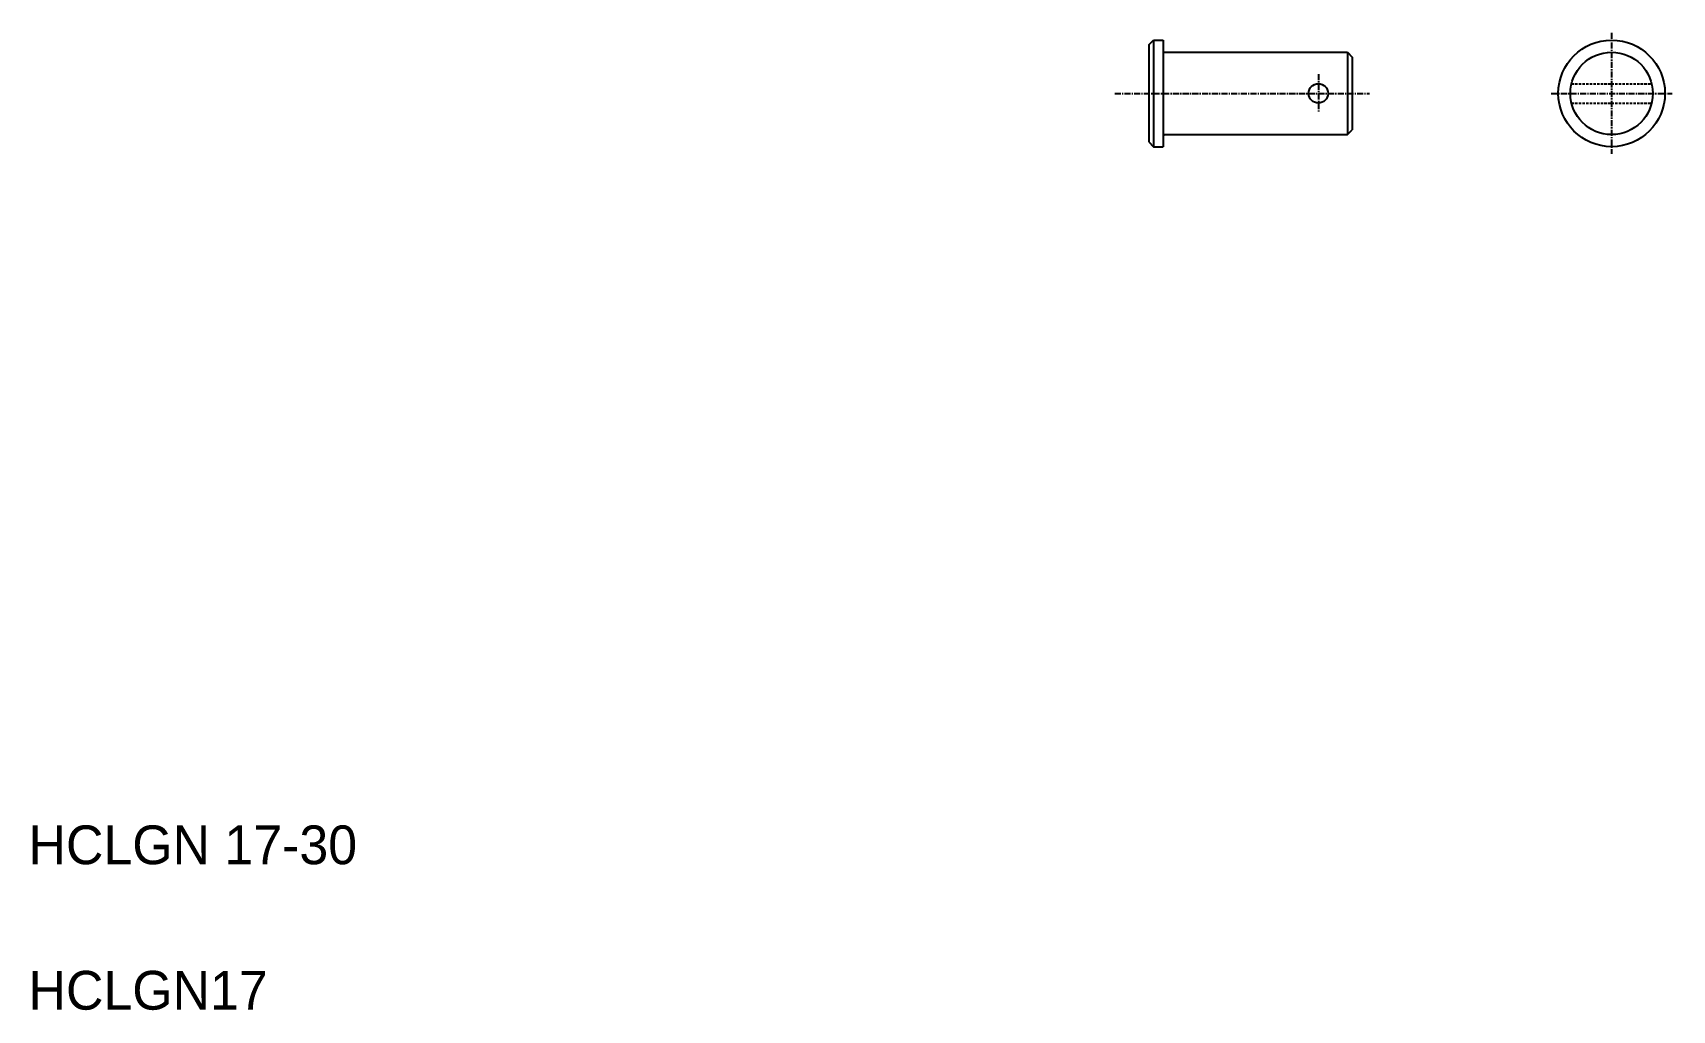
# Model space of a CAD drawing. Extents: x 21 to 359, y 20 to 222.
import ezdxf

# ---------------------------------------------------------------- set-up
doc = ezdxf.new("R2010")
doc.units = 0
doc.linetypes.add('CENTER', pattern=[2, 1.25, -0.25, 0.25, -0.25])
doc.linetypes.add('DASHED', pattern=[0.75, 0.5, -0.25])
doc.layers.get('0').update_dxf_attribs({"linetype": 'CONTINUOUS'})
doc.layers.add('CENTER', color=1, linetype='CENTER')

msp = doc.modelspace()

# ---------------------------------------------------------------- linework, layer by layer
at = {"color": 7, "linetype": 'CONTINUOUS'}
for p, q in [((251.09, 219.01), (252.09, 220.01)), ((252.09, 220.01), (252.09, 198.01)), ((252.09, 220.01), (254.09, 220.01)), ((254.09, 220.01), (254.09, 198.01)), ((251.09, 219.01), (251.09, 199.01)), ((254.39, 217.51), (292.09, 217.51)), ((292.09, 217.51), (292.09, 200.51)), ((292.09, 217.51), (293.09, 216.51)), ((293.09, 216.51), (293.09, 201.51)), ((254.39, 200.51), (292.09, 200.51)), ((292.09, 200.51), (293.09, 201.51)), ((251.09, 199.01), (252.09, 198.01)), ((252.09, 198.01), (254.09, 198.01))]:
    msp.add_line(p, q, dxfattribs=at)
at = {"color": 3, "linetype": 'DASHED'}
for p, q in [((338.33, 211.01), (354.85, 211.01)), ((338.33, 207.01), (354.85, 207.01))]:
    msp.add_line(p, q, dxfattribs=at)
at = {"color": 7, "linetype": 'CONTINUOUS'}
for centre, radius in [((346.59, 209.01), 11), ((346.59, 209.01), 8.5), ((286.09, 209.01), 2)]:
    msp.add_circle(centre, radius, dxfattribs=at)
for centre, start, end in [((254.39, 217.81), 180, 270), ((254.39, 200.21), 90, 180)]:
    msp.add_arc(centre, 0.3, start, end, dxfattribs=at)
at = {"layer": 'CENTER', "color": 1, "linetype": 'CENTER'}
for p, q in [((346.59, 221.51), (346.59, 196.51)), ((286.09, 213.01), (286.09, 205.01)), ((244.09, 209.01), (296.65, 209.01)), ((334.09, 209.01), (359.09, 209.01))]:
    msp.add_line(p, q, dxfattribs=at)

# ---------------------------------------------------------------- texts
at = {"color": 7, "linetype": 'CONTINUOUS'}
for s, p in [('HCLGN 17-30', (20, 50)), ('HCLGN17', (20, 20))]:
    msp.add_text(s, height=8, dxfattribs=at).set_placement(p)

doc.saveas('drawing.dxf')
